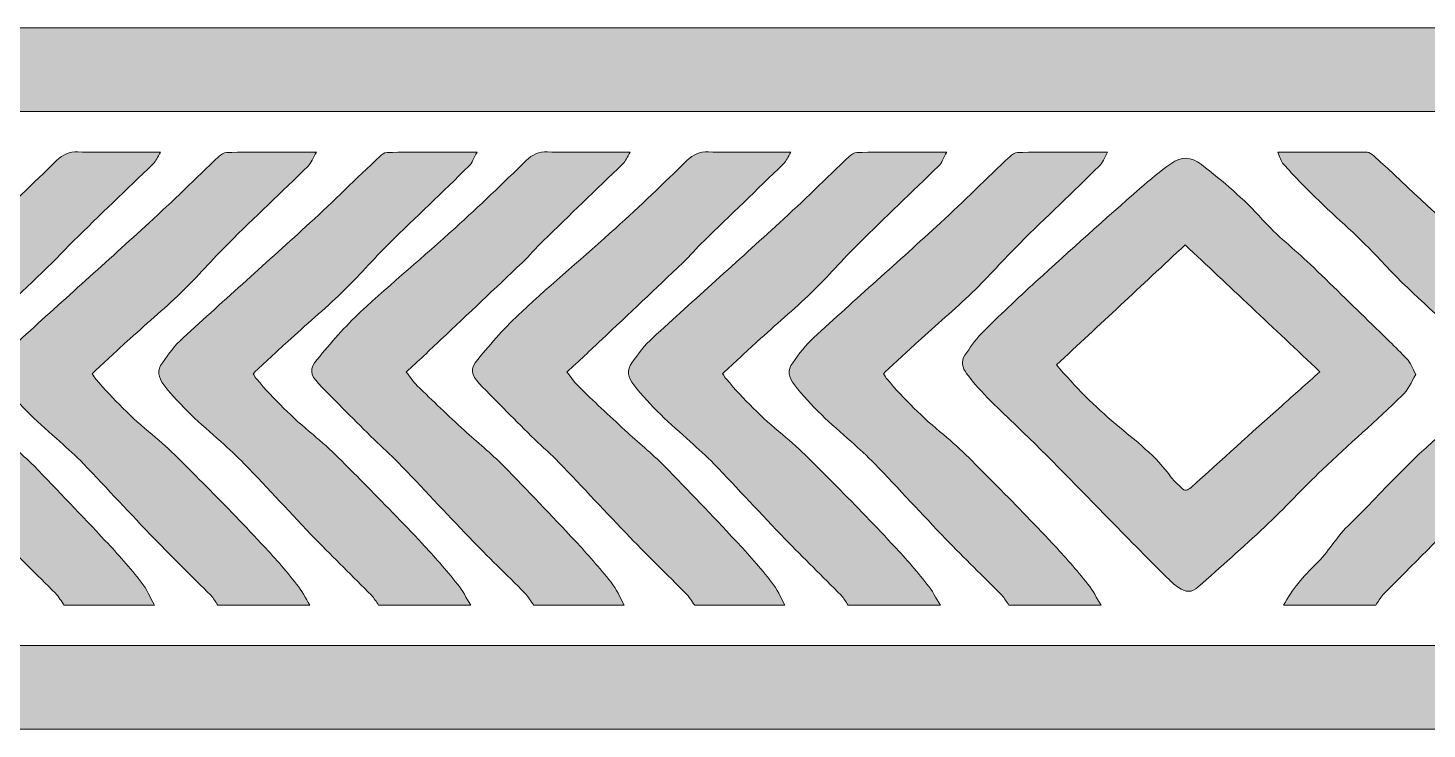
# Model space of a CAD drawing. Header units: millimetres. Extents: x 81 to 254, y 76 to 204.
# Drawn here: x 173.44 to 179.34, y 193.41 to 196.37 of the extents above; entities that cross this region are included whole.
import ezdxf

# ---------------------------------------------------------------- set-up
doc = ezdxf.new("R2010")
doc.units = ezdxf.units.MM
doc.header["$MEASUREMENT"] = 0
doc.layers.get('0').update_dxf_attribs({"lineweight": 0})

# ---------------------------------------------------------------- blocks, each defined once
blk = doc.blocks.new('Block_10')
at = {"true_color": 0xbbbdbf, "transparency": 33554687}
h = blk.add_hatch(color=9, dxfattribs=at)
h.dxf.hatch_style = 2
h.paths.add_polyline_path([(253.1243, 196.0185), (80.8699, 196.0185), (80.8699, 196.3713), (253.1243, 196.3713)])
h = blk.add_hatch(color=9, dxfattribs=at)
h.dxf.hatch_style = 2
h.paths.add_polyline_path([(253.1243, 193.4133), (80.8699, 193.4133), (80.8699, 193.7661), (253.1243, 193.7661)])
for points in [[(253.1243, 196.0185), (80.8699, 196.0185), (80.8699, 196.3713), (253.1243, 196.3713)], [(253.1243, 193.4133), (80.8699, 193.4133), (80.8699, 193.7661), (253.1243, 193.7661)]]:
    blk.add_lwpolyline(points, close=True)
blk = doc.blocks.new('Block_11')
at = {"true_color": 0xbbbdbf, "transparency": 33554687}
h = blk.add_hatch(color=9, dxfattribs=at)
edge = h.paths.add_edge_path()
edge.add_spline(control_points=[(173.5974, 193.9356), (173.5839, 193.9528), (173.5746, 193.9714), (173.5595, 193.9866), (173.4816, 194.0651), (173.4021, 194.1416), (173.3256, 194.2208), (173.225, 194.3255), (173.1258, 194.433), (173.0251, 194.5378), (172.9931, 194.5715), (172.9573, 194.6018), (172.9228, 194.6349), (172.844, 194.7128), (172.7657, 194.7913), (172.6886, 194.8713), (172.6538, 194.9078), (172.6496, 194.9347), (172.6823, 194.9725), (172.7409, 195.0428), (172.8009, 195.1117), (172.8674, 195.1737), (172.9969, 195.2943), (173.1337, 195.408), (173.2653, 195.5272), (173.3669, 195.6195), (173.4665, 195.716), (173.5643, 195.8118), (173.5919, 195.8379), (173.6181, 195.849), (173.6549, 195.8483), (173.7548, 195.8455), (173.8558, 195.8476), (173.9553, 195.8476), (173.9691, 195.8476), (173.9812, 195.8476), (174.0032, 195.8476), (173.9898, 195.8262), (173.9843, 195.809), (173.9722, 195.798), (173.8602, 195.6891), (173.7476, 195.5816), (173.6356, 195.4728), (173.605, 195.4431), (173.5777, 195.4101), (173.5464, 195.3805), (173.4334, 195.2723), (173.3197, 195.1641), (173.2053, 195.0566), (173.1578, 195.0111), (173.1096, 194.9663), (173.0593, 194.9195), (173.0758, 194.8981), (173.0882, 194.8775), (173.1054, 194.8616), (173.1702, 194.7982), (173.237, 194.7355), (173.3021, 194.6742), (173.3576, 194.6232), (173.4162, 194.577), (173.4696, 194.5233), (173.5705, 194.42), (173.6704, 194.3138), (173.7703, 194.2077), (173.8234, 194.1512), (173.8744, 194.0933), (173.9219, 194.0334), (173.9453, 194.0045), (173.9591, 193.9686), (173.977, 193.9356), (173.8513, 193.9356), (173.7235, 193.9356), (173.5974, 193.9356)], knot_values=[0, 0, 0, 0, 1, 1, 1, 2, 2, 2, 3, 3, 3, 4, 4, 4, 5, 5, 5, 6, 6, 6, 7, 7, 7, 8, 8, 8, 9, 9, 9, 10, 10, 10, 11, 11, 11, 12, 12, 12, 13, 13, 13, 14, 14, 14, 15, 15, 15, 16, 16, 16, 17, 17, 17, 18, 18, 18, 19, 19, 19, 20, 20, 20, 21, 21, 21, 22, 22, 22, 23, 23, 23, 24, 24, 24, 24], degree=3, periodic=0)
h = blk.add_hatch(color=9, dxfattribs=at)
edge = h.paths.add_edge_path()
edge.add_spline(control_points=[(174.2444, 193.9356), (174.2347, 193.9501), (174.2272, 193.9659), (174.2147, 193.9776), (174.1355, 194.0568), (174.0563, 194.1347), (173.9788, 194.2146), (173.8771, 194.32), (173.7789, 194.4268), (173.6783, 194.5323), (173.647, 194.5653), (173.6122, 194.5956), (173.5784, 194.626), (173.494, 194.7011), (173.4103, 194.7755), (173.3404, 194.8651), (173.3156, 194.8974), (173.31, 194.9271), (173.3328, 194.9587), (173.3593, 194.9953), (173.3865, 195.0332), (173.4196, 195.0635), (173.5974, 195.2261), (173.7765, 195.386), (173.9546, 195.5486), (174.0545, 195.6402), (174.1507, 195.736), (174.2489, 195.829), (174.2575, 195.8373), (174.2698, 195.8462), (174.2809, 195.8462), (174.4036, 195.8476), (174.5269, 195.8476), (174.6602, 195.8476), (174.6461, 195.8228), (174.6392, 195.8021), (174.6251, 195.7883), (174.5145, 195.6788), (174.4001, 195.572), (174.2895, 195.4624), (174.2216, 195.3949), (174.1589, 195.3212), (174.0897, 195.255), (174.0163, 195.1834), (173.9367, 195.1173), (173.8609, 195.0484), (173.812, 195.0043), (173.7648, 194.9587), (173.7152, 194.9126), (173.7214, 194.9029), (173.7255, 194.8954), (173.7307, 194.8892), (173.8034, 194.8044), (173.8819, 194.7266), (173.9681, 194.6556), (174.0428, 194.5936), (174.1107, 194.5226), (174.1796, 194.4537), (174.2637, 194.369), (174.3463, 194.2835), (174.4276, 194.1967), (174.48, 194.1416), (174.5296, 194.0844), (174.5765, 194.0252), (174.5992, 193.9983), (174.6144, 193.9659), (174.633, 193.9356), (174.5035, 193.9356), (174.3739, 193.9356), (174.2444, 193.9356)], knot_values=[0, 0, 0, 0, 1, 1, 1, 2, 2, 2, 3, 3, 3, 4, 4, 4, 5, 5, 5, 6, 6, 6, 7, 7, 7, 8, 8, 8, 9, 9, 9, 10, 10, 10, 11, 11, 11, 12, 12, 12, 13, 13, 13, 14, 14, 14, 15, 15, 15, 16, 16, 16, 17, 17, 17, 18, 18, 18, 19, 19, 19, 20, 20, 20, 21, 21, 21, 22, 22, 22, 23, 23, 23, 23], degree=3, periodic=0)
h = blk.add_hatch(color=9, dxfattribs=at)
edge = h.paths.add_edge_path()
edge.add_spline(control_points=[(174.9224, 193.9356), (174.9124, 193.9501), (174.9045, 193.9659), (174.8927, 193.9776), (174.8142, 194.0568), (174.7339, 194.1347), (174.6564, 194.2146), (174.5558, 194.32), (174.4573, 194.4268), (174.356, 194.5323), (174.325, 194.5653), (174.2902, 194.5956), (174.2568, 194.626), (174.172, 194.7011), (174.0873, 194.7755), (174.017, 194.8651), (173.9929, 194.8974), (173.9874, 194.9271), (174.0108, 194.9587), (174.0373, 194.9953), (174.0639, 195.0332), (174.0983, 195.0635), (174.2754, 195.2261), (174.4549, 195.386), (174.633, 195.5486), (174.7332, 195.6402), (174.8286, 195.736), (174.9279, 195.829), (174.9348, 195.8373), (174.9468, 195.8462), (174.9582, 195.8462), (175.0815, 195.8476), (175.2042, 195.8476), (175.3385, 195.8476), (175.3234, 195.8228), (175.3172, 195.8021), (175.3034, 195.7883), (175.1925, 195.6788), (175.0777, 195.572), (174.9679, 195.4624), (174.899, 195.3949), (174.8366, 195.3212), (174.768, 195.255), (174.6929, 195.1834), (174.6151, 195.1173), (174.5393, 195.0484), (174.49, 195.0043), (174.4425, 194.9587), (174.3932, 194.9126), (174.3994, 194.9029), (174.4036, 194.8954), (174.4091, 194.8892), (174.4814, 194.8044), (174.5596, 194.7266), (174.6461, 194.6556), (174.7212, 194.5936), (174.788, 194.5226), (174.8576, 194.4537), (174.941, 194.369), (175.0233, 194.2835), (175.1057, 194.1967), (175.1573, 194.1416), (175.2073, 194.0844), (175.2552, 194.0252), (175.2776, 193.9983), (175.2924, 193.9659), (175.311, 193.9356), (175.1814, 193.9356), (175.0519, 193.9356), (174.9224, 193.9356)], knot_values=[0, 0, 0, 0, 1, 1, 1, 2, 2, 2, 3, 3, 3, 4, 4, 4, 5, 5, 5, 6, 6, 6, 7, 7, 7, 8, 8, 8, 9, 9, 9, 10, 10, 10, 11, 11, 11, 12, 12, 12, 13, 13, 13, 14, 14, 14, 15, 15, 15, 16, 16, 16, 17, 17, 17, 18, 18, 18, 19, 19, 19, 20, 20, 20, 21, 21, 21, 22, 22, 22, 23, 23, 23, 23], degree=3, periodic=0)
h = blk.add_hatch(color=9, dxfattribs=at)
edge = h.paths.add_edge_path()
edge.add_spline(control_points=[(175.5773, 193.9356), (175.5645, 193.9528), (175.5539, 193.9714), (175.5397, 193.9866), (175.4626, 194.0651), (175.3819, 194.1416), (175.3055, 194.2208), (175.2056, 194.3255), (175.1057, 194.433), (175.005, 194.5378), (174.9734, 194.5715), (174.9372, 194.6018), (174.9038, 194.6349), (174.8249, 194.7128), (174.746, 194.7913), (174.6688, 194.8713), (174.6344, 194.9078), (174.6295, 194.9347), (174.6633, 194.9725), (174.7212, 195.0428), (174.7811, 195.1117), (174.8469, 195.1737), (174.9778, 195.2943), (175.1136, 195.408), (175.2455, 195.5272), (175.3468, 195.6195), (175.4467, 195.716), (175.5452, 195.8118), (175.5718, 195.8379), (175.5983, 195.849), (175.6348, 195.8483), (175.7361, 195.8455), (175.8364, 195.8476), (175.9363, 195.8476), (175.949, 195.8476), (175.9614, 195.8476), (175.9831, 195.8476), (175.9707, 195.8262), (175.9642, 195.809), (175.9525, 195.798), (175.8408, 195.6891), (175.7278, 195.5816), (175.6169, 195.4728), (175.5862, 195.4431), (175.5583, 195.4101), (175.5277, 195.3805), (175.4133, 195.2723), (175.2996, 195.1641), (175.1856, 195.0566), (175.138, 195.0111), (175.0895, 194.9663), (175.0395, 194.9195), (175.0571, 194.8981), (175.0691, 194.8775), (175.086, 194.8616), (175.1511, 194.7982), (175.2159, 194.7355), (175.2834, 194.6742), (175.3385, 194.6232), (175.3971, 194.577), (175.4495, 194.5233), (175.5515, 194.42), (175.6514, 194.3138), (175.7513, 194.2077), (175.8036, 194.1512), (175.8543, 194.0933), (175.9029, 194.0334), (175.9256, 194.0045), (175.94, 193.9686), (175.9583, 193.9356), (175.8319, 193.9356), (175.7044, 193.9356), (175.5773, 193.9356)], knot_values=[0, 0, 0, 0, 1, 1, 1, 2, 2, 2, 3, 3, 3, 4, 4, 4, 5, 5, 5, 6, 6, 6, 7, 7, 7, 8, 8, 8, 9, 9, 9, 10, 10, 10, 11, 11, 11, 12, 12, 12, 13, 13, 13, 14, 14, 14, 15, 15, 15, 16, 16, 16, 17, 17, 17, 18, 18, 18, 19, 19, 19, 20, 20, 20, 21, 21, 21, 22, 22, 22, 23, 23, 23, 24, 24, 24, 24], degree=3, periodic=0)
h = blk.add_hatch(color=9, dxfattribs=at)
edge = h.paths.add_edge_path()
edge.add_spline(control_points=[(176.2556, 193.9356), (176.2432, 193.9528), (176.2325, 193.9714), (176.217, 193.9866), (176.1399, 194.0651), (176.0606, 194.1416), (175.9838, 194.2208), (175.8832, 194.3255), (175.7843, 194.433), (175.6834, 194.5378), (175.6514, 194.5715), (175.6152, 194.6018), (175.5811, 194.6349), (175.5032, 194.7128), (175.4233, 194.7913), (175.3468, 194.8713), (175.3117, 194.9078), (175.3082, 194.9347), (175.3406, 194.9725), (175.3985, 195.0428), (175.4584, 195.1117), (175.526, 195.1737), (175.6555, 195.2943), (175.7923, 195.408), (175.9228, 195.5272), (176.0255, 195.6195), (176.1244, 195.716), (176.2225, 195.8118), (176.2508, 195.8379), (176.2756, 195.849), (176.3135, 195.8483), (176.4134, 195.8455), (176.5147, 195.8476), (176.6139, 195.8476), (176.627, 195.8476), (176.6394, 195.8476), (176.6614, 195.8476), (176.648, 195.8262), (176.6418, 195.809), (176.6301, 195.798), (176.5185, 195.6891), (176.4062, 195.5816), (176.2949, 195.4728), (176.2639, 195.4431), (176.236, 195.4101), (176.2053, 195.3805), (176.0916, 195.2723), (175.9776, 195.1641), (175.8636, 195.0566), (175.816, 195.0111), (175.7678, 194.9663), (175.7168, 194.9195), (175.734, 194.8981), (175.7464, 194.8775), (175.7637, 194.8616), (175.8278, 194.7982), (175.8949, 194.7355), (175.9614, 194.6742), (176.0159, 194.6232), (176.0744, 194.577), (176.1275, 194.5233), (176.2288, 194.42), (176.3297, 194.3138), (176.4286, 194.2077), (176.4816, 194.1512), (176.5326, 194.0933), (176.5802, 194.0334), (176.6036, 194.0045), (176.618, 193.9686), (176.6356, 193.9356), (176.5092, 193.9356), (176.3817, 193.9356), (176.2556, 193.9356)], knot_values=[0, 0, 0, 0, 1, 1, 1, 2, 2, 2, 3, 3, 3, 4, 4, 4, 5, 5, 5, 6, 6, 6, 7, 7, 7, 8, 8, 8, 9, 9, 9, 10, 10, 10, 11, 11, 11, 12, 12, 12, 13, 13, 13, 14, 14, 14, 15, 15, 15, 16, 16, 16, 17, 17, 17, 18, 18, 18, 19, 19, 19, 20, 20, 20, 21, 21, 21, 22, 22, 22, 23, 23, 23, 24, 24, 24, 24], degree=3, periodic=0)
h = blk.add_hatch(color=9, dxfattribs=at)
edge = h.paths.add_edge_path()
edge.add_spline(control_points=[(176.9026, 193.9356), (176.8923, 193.9501), (176.8854, 193.9659), (176.873, 193.9776), (176.7944, 194.0568), (176.7145, 194.1347), (176.6373, 194.2146), (176.5357, 194.32), (176.4375, 194.4268), (176.3366, 194.5323), (176.3052, 194.5653), (176.2701, 194.5956), (176.237, 194.626), (176.1523, 194.7011), (176.0682, 194.7755), (175.9986, 194.8651), (175.9738, 194.8974), (175.9687, 194.9271), (175.9911, 194.9587), (176.0172, 194.9953), (176.0448, 195.0332), (176.0785, 195.0635), (176.2556, 195.2261), (176.4344, 195.386), (176.6129, 195.5486), (176.7128, 195.6402), (176.8089, 195.736), (176.9074, 195.829), (176.9157, 195.8373), (176.9281, 195.8462), (176.9391, 195.8462), (177.0618, 195.8476), (177.1851, 195.8476), (177.3184, 195.8476), (177.3043, 195.8228), (177.2981, 195.8021), (177.2836, 195.7883), (177.1727, 195.6788), (177.0587, 195.572), (176.9478, 195.4624), (176.8799, 195.3949), (176.8168, 195.3212), (176.7479, 195.255), (176.6746, 195.1834), (176.595, 195.1173), (176.5195, 195.0484), (176.4699, 195.0043), (176.4241, 194.9587), (176.3734, 194.9126), (176.38, 194.9029), (176.3834, 194.8954), (176.39, 194.8892), (176.4616, 194.8044), (176.5395, 194.7266), (176.6263, 194.6556), (176.7011, 194.5936), (176.7689, 194.5226), (176.8378, 194.4537), (176.9219, 194.369), (177.0046, 194.2835), (177.0859, 194.1967), (177.1383, 194.1416), (177.1872, 194.0844), (177.2351, 194.0252), (177.2575, 193.9983), (177.2726, 193.9659), (177.2916, 193.9356), (177.1617, 193.9356), (177.0321, 193.9356), (176.9026, 193.9356)], knot_values=[0, 0, 0, 0, 1, 1, 1, 2, 2, 2, 3, 3, 3, 4, 4, 4, 5, 5, 5, 6, 6, 6, 7, 7, 7, 8, 8, 8, 9, 9, 9, 10, 10, 10, 11, 11, 11, 12, 12, 12, 13, 13, 13, 14, 14, 14, 15, 15, 15, 16, 16, 16, 17, 17, 17, 18, 18, 18, 19, 19, 19, 20, 20, 20, 21, 21, 21, 22, 22, 22, 23, 23, 23, 23], degree=3, periodic=0)
h = blk.add_hatch(color=9, dxfattribs=at)
edge = h.paths.add_edge_path()
edge.add_spline(control_points=[(177.5806, 193.9356), (177.5706, 193.9501), (177.562, 193.9659), (177.551, 193.9776), (177.4731, 194.0568), (177.3918, 194.1347), (177.3146, 194.2146), (177.2141, 194.32), (177.1155, 194.4268), (177.0149, 194.5323), (176.9829, 194.5653), (176.9488, 194.5956), (176.915, 194.626), (176.8299, 194.7011), (176.7455, 194.7755), (176.6763, 194.8651), (176.6518, 194.8974), (176.6456, 194.9271), (176.669, 194.9587), (176.6959, 194.9953), (176.7221, 195.0332), (176.7565, 195.0635), (176.9329, 195.2261), (177.1145, 195.386), (177.2916, 195.5486), (177.3911, 195.6402), (177.4869, 195.736), (177.5854, 195.829), (177.5927, 195.8373), (177.6061, 195.8462), (177.6164, 195.8462), (177.7398, 195.8476), (177.8617, 195.8476), (177.9971, 195.8476), (177.9827, 195.8228), (177.9751, 195.8021), (177.9616, 195.7883), (177.85, 195.6788), (177.737, 195.572), (177.6261, 195.4624), (177.5582, 195.3949), (177.4948, 195.3212), (177.4263, 195.255), (177.3519, 195.1834), (177.2733, 195.1173), (177.1975, 195.0484), (177.1486, 195.0043), (177.1007, 194.9587), (177.0514, 194.9126), (177.0576, 194.9029), (177.0625, 194.8954), (177.0673, 194.8892), (177.139, 194.8044), (177.2178, 194.7266), (177.3043, 194.6556), (177.3798, 194.5936), (177.4469, 194.5226), (177.5152, 194.4537), (177.6002, 194.369), (177.6826, 194.2835), (177.7642, 194.1967), (177.8163, 194.1416), (177.8659, 194.0844), (177.9134, 194.0252), (177.9351, 193.9983), (177.9506, 193.9659), (177.9692, 193.9356), (177.8397, 193.9356), (177.7101, 193.9356), (177.5806, 193.9356)], knot_values=[0, 0, 0, 0, 1, 1, 1, 2, 2, 2, 3, 3, 3, 4, 4, 4, 5, 5, 5, 6, 6, 6, 7, 7, 7, 8, 8, 8, 9, 9, 9, 10, 10, 10, 11, 11, 11, 12, 12, 12, 13, 13, 13, 14, 14, 14, 15, 15, 15, 16, 16, 16, 17, 17, 17, 18, 18, 18, 19, 19, 19, 20, 20, 20, 21, 21, 21, 22, 22, 22, 23, 23, 23, 23], degree=3, periodic=0)
h = blk.add_hatch(color=9, dxfattribs=at)
edge = h.paths.add_edge_path()
edge.add_spline(control_points=[(178.8918, 194.9209), (178.6968, 195.1055), (178.5066, 195.284), (178.3237, 195.4562), (178.1394, 195.284), (177.9616, 195.1173), (177.7811, 194.9498), (177.8604, 194.8568), (177.9423, 194.7748), (178.0312, 194.6997), (178.1142, 194.6301), (178.2024, 194.5647), (178.2655, 194.4744), (178.2768, 194.4578), (178.2934, 194.4455), (178.3082, 194.431), (178.322, 194.4158), (178.3337, 194.4192), (178.3499, 194.433), (178.476, 194.5481), (178.6031, 194.6625), (178.7306, 194.7762), (178.7829, 194.8237), (178.836, 194.8706), (178.8918, 194.9209)], knot_values=[0, 0, 0, 0, 1, 1, 1, 2, 2, 2, 3, 3, 3, 4, 4, 4, 5, 5, 5, 6, 6, 6, 7, 7, 7, 8, 8, 8, 8], degree=3, periodic=0)
edge = h.paths.add_edge_path()
edge.add_spline(control_points=[(179.2963, 194.9092), (179.2777, 194.8775), (179.2639, 194.843), (179.2391, 194.8203), (179.1292, 194.7142), (179.0138, 194.6136), (178.9021, 194.5074), (178.8202, 194.4296), (178.743, 194.3448), (178.6603, 194.267), (178.5687, 194.1802), (178.4729, 194.0975), (178.3792, 194.0127), (178.3523, 193.9872), (178.3247, 193.9907), (178.2965, 194.01), (178.2834, 194.0196), (178.2689, 194.0293), (178.2586, 194.041), (178.1739, 194.1251), (178.0905, 194.2098), (178.0071, 194.2952), (177.8776, 194.4268), (177.7501, 194.5612), (177.6164, 194.6887), (177.5417, 194.761), (177.4645, 194.8292), (177.4022, 194.9133), (177.3835, 194.9381), (177.378, 194.9643), (177.3949, 194.9905), (177.4163, 195.0215), (177.4373, 195.0539), (177.4635, 195.0807), (177.5386, 195.1558), (177.6164, 195.2295), (177.6947, 195.3012), (177.8397, 195.4335), (177.9864, 195.5644), (178.1332, 195.6946), (178.1759, 195.7319), (178.2186, 195.7663), (178.2638, 195.7987), (178.3103, 195.8318), (178.3471, 195.829), (178.3923, 195.7945), (178.4839, 195.7236), (178.5714, 195.6505), (178.6493, 195.5637), (178.7099, 195.4955), (178.7843, 195.4376), (178.8512, 195.3743), (178.9387, 195.2902), (179.0258, 195.2047), (179.1123, 195.12), (179.1619, 195.0724), (179.2112, 195.0249), (179.258, 194.9753), (179.2742, 194.9595), (179.2822, 194.9353), (179.2963, 194.9092)], knot_values=[0, 0, 0, 0, 1, 1, 1, 2, 2, 2, 3, 3, 3, 4, 4, 4, 5, 5, 5, 6, 6, 6, 7, 7, 7, 8, 8, 8, 9, 9, 9, 10, 10, 10, 11, 11, 11, 12, 12, 12, 13, 13, 13, 14, 14, 14, 15, 15, 15, 16, 16, 16, 17, 17, 17, 18, 18, 18, 19, 19, 19, 20, 20, 20, 20], degree=3, periodic=0)
h = blk.add_hatch(color=9, dxfattribs=at)
edge = h.paths.add_edge_path()
edge.add_spline(control_points=[(178.7388, 193.9356), (178.7747, 194.0017), (178.8215, 194.0575), (178.8763, 194.1106), (178.9263, 194.1581), (178.9607, 194.2215), (179.0096, 194.2697), (179.1588, 194.4144), (179.2921, 194.5743), (179.4602, 194.7004), (179.5343, 194.7562), (179.5911, 194.8347), (179.6608, 194.9071), (179.6115, 194.954), (179.5677, 194.9973), (179.5216, 195.0387), (179.3955, 195.1524), (179.2642, 195.2633), (179.1488, 195.3908), (179.0627, 195.4852), (178.9642, 195.5672), (178.8725, 195.6568), (178.8264, 195.7015), (178.7819, 195.7484), (178.7388, 195.7966), (178.7275, 195.8083), (178.7234, 195.8262), (178.714, 195.8476), (178.845, 195.8476), (178.9683, 195.8476), (179.0909, 195.8469), (179.1006, 195.8462), (179.1113, 195.8386), (179.1199, 195.8318), (179.2715, 195.6912), (179.421, 195.5499), (179.5739, 195.4101), (179.6615, 195.3288), (179.7552, 195.253), (179.8434, 195.1703), (179.9088, 195.1076), (179.9715, 195.0401), (180.0301, 194.9712), (180.0673, 194.9271), (180.0604, 194.905), (180.0259, 194.8595), (179.9501, 194.7583), (179.8496, 194.6825), (179.7603, 194.595), (179.68, 194.5164), (179.6053, 194.4337), (179.5281, 194.3538), (179.4055, 194.2291), (179.2822, 194.1051), (179.1588, 193.9804), (179.1464, 193.9673), (179.1378, 193.9507), (179.1275, 193.9356), (178.9979, 193.9356), (178.8677, 193.9356), (178.7388, 193.9356)], knot_values=[0, 0, 0, 0, 1, 1, 1, 2, 2, 2, 3, 3, 3, 4, 4, 4, 5, 5, 5, 6, 6, 6, 7, 7, 7, 8, 8, 8, 9, 9, 9, 10, 10, 10, 11, 11, 11, 12, 12, 12, 13, 13, 13, 14, 14, 14, 15, 15, 15, 16, 16, 16, 17, 17, 17, 18, 18, 18, 19, 19, 19, 20, 20, 20, 20], degree=3, periodic=0)
for points, knots in [([(173.5974, 193.9356), (173.5839, 193.9528), (173.5746, 193.9714), (173.5595, 193.9866), (173.4816, 194.0651), (173.4021, 194.1416), (173.3256, 194.2208), (173.225, 194.3255), (173.1258, 194.433), (173.0251, 194.5378), (172.9931, 194.5715), (172.9573, 194.6018), (172.9228, 194.6349), (172.844, 194.7128), (172.7657, 194.7913), (172.6886, 194.8713), (172.6538, 194.9078), (172.6496, 194.9347), (172.6823, 194.9725), (172.7409, 195.0428), (172.8009, 195.1117), (172.8674, 195.1737), (172.9969, 195.2943), (173.1337, 195.408), (173.2653, 195.5272), (173.3669, 195.6195), (173.4665, 195.716), (173.5643, 195.8118), (173.5919, 195.8379), (173.6181, 195.849), (173.6549, 195.8483), (173.7548, 195.8455), (173.8558, 195.8476), (173.9553, 195.8476), (173.9691, 195.8476), (173.9812, 195.8476), (174.0032, 195.8476), (173.9898, 195.8262), (173.9843, 195.809), (173.9722, 195.798), (173.8602, 195.6891), (173.7476, 195.5816), (173.6356, 195.4728), (173.605, 195.4431), (173.5777, 195.4101), (173.5464, 195.3805), (173.4334, 195.2723), (173.3197, 195.1641), (173.2053, 195.0566), (173.1578, 195.0111), (173.1096, 194.9663), (173.0593, 194.9195), (173.0758, 194.8981), (173.0882, 194.8775), (173.1054, 194.8616), (173.1702, 194.7982), (173.237, 194.7355), (173.3021, 194.6742), (173.3576, 194.6232), (173.4162, 194.577), (173.4696, 194.5233), (173.5705, 194.42), (173.6704, 194.3138), (173.7703, 194.2077), (173.8234, 194.1512), (173.8744, 194.0933), (173.9219, 194.0334), (173.9453, 194.0045), (173.9591, 193.9686), (173.977, 193.9356), (173.8513, 193.9356), (173.7235, 193.9356), (173.5974, 193.9356)], [0, 0, 0, 0, 1, 1, 1, 2, 2, 2, 3, 3, 3, 4, 4, 4, 5, 5, 5, 6, 6, 6, 7, 7, 7, 8, 8, 8, 9, 9, 9, 10, 10, 10, 11, 11, 11, 12, 12, 12, 13, 13, 13, 14, 14, 14, 15, 15, 15, 16, 16, 16, 17, 17, 17, 18, 18, 18, 19, 19, 19, 20, 20, 20, 21, 21, 21, 22, 22, 22, 23, 23, 23, 24, 24, 24, 24]), ([(174.2444, 193.9356), (174.2347, 193.9501), (174.2272, 193.9659), (174.2147, 193.9776), (174.1355, 194.0568), (174.0563, 194.1347), (173.9788, 194.2146), (173.8771, 194.32), (173.7789, 194.4268), (173.6783, 194.5323), (173.647, 194.5653), (173.6122, 194.5956), (173.5784, 194.626), (173.494, 194.7011), (173.4103, 194.7755), (173.3404, 194.8651), (173.3156, 194.8974), (173.31, 194.9271), (173.3328, 194.9587), (173.3593, 194.9953), (173.3865, 195.0332), (173.4196, 195.0635), (173.5974, 195.2261), (173.7765, 195.386), (173.9546, 195.5486), (174.0545, 195.6402), (174.1507, 195.736), (174.2489, 195.829), (174.2575, 195.8373), (174.2698, 195.8462), (174.2809, 195.8462), (174.4036, 195.8476), (174.5269, 195.8476), (174.6602, 195.8476), (174.6461, 195.8228), (174.6392, 195.8021), (174.6251, 195.7883), (174.5145, 195.6788), (174.4001, 195.572), (174.2895, 195.4624), (174.2216, 195.3949), (174.1589, 195.3212), (174.0897, 195.255), (174.0163, 195.1834), (173.9367, 195.1173), (173.8609, 195.0484), (173.812, 195.0043), (173.7648, 194.9587), (173.7152, 194.9126), (173.7214, 194.9029), (173.7255, 194.8954), (173.7307, 194.8892), (173.8034, 194.8044), (173.8819, 194.7266), (173.9681, 194.6556), (174.0428, 194.5936), (174.1107, 194.5226), (174.1796, 194.4537), (174.2637, 194.369), (174.3463, 194.2835), (174.4276, 194.1967), (174.48, 194.1416), (174.5296, 194.0844), (174.5765, 194.0252), (174.5992, 193.9983), (174.6144, 193.9659), (174.633, 193.9356), (174.5035, 193.9356), (174.3739, 193.9356), (174.2444, 193.9356)], [0, 0, 0, 0, 1, 1, 1, 2, 2, 2, 3, 3, 3, 4, 4, 4, 5, 5, 5, 6, 6, 6, 7, 7, 7, 8, 8, 8, 9, 9, 9, 10, 10, 10, 11, 11, 11, 12, 12, 12, 13, 13, 13, 14, 14, 14, 15, 15, 15, 16, 16, 16, 17, 17, 17, 18, 18, 18, 19, 19, 19, 20, 20, 20, 21, 21, 21, 22, 22, 22, 23, 23, 23, 23]), ([(174.9224, 193.9356), (174.9124, 193.9501), (174.9045, 193.9659), (174.8927, 193.9776), (174.8142, 194.0568), (174.7339, 194.1347), (174.6564, 194.2146), (174.5558, 194.32), (174.4573, 194.4268), (174.356, 194.5323), (174.325, 194.5653), (174.2902, 194.5956), (174.2568, 194.626), (174.172, 194.7011), (174.0873, 194.7755), (174.017, 194.8651), (173.9929, 194.8974), (173.9874, 194.9271), (174.0108, 194.9587), (174.0373, 194.9953), (174.0639, 195.0332), (174.0983, 195.0635), (174.2754, 195.2261), (174.4549, 195.386), (174.633, 195.5486), (174.7332, 195.6402), (174.8286, 195.736), (174.9279, 195.829), (174.9348, 195.8373), (174.9468, 195.8462), (174.9582, 195.8462), (175.0815, 195.8476), (175.2042, 195.8476), (175.3385, 195.8476), (175.3234, 195.8228), (175.3172, 195.8021), (175.3034, 195.7883), (175.1925, 195.6788), (175.0777, 195.572), (174.9679, 195.4624), (174.899, 195.3949), (174.8366, 195.3212), (174.768, 195.255), (174.6929, 195.1834), (174.6151, 195.1173), (174.5393, 195.0484), (174.49, 195.0043), (174.4425, 194.9587), (174.3932, 194.9126), (174.3994, 194.9029), (174.4036, 194.8954), (174.4091, 194.8892), (174.4814, 194.8044), (174.5596, 194.7266), (174.6461, 194.6556), (174.7212, 194.5936), (174.788, 194.5226), (174.8576, 194.4537), (174.941, 194.369), (175.0233, 194.2835), (175.1057, 194.1967), (175.1573, 194.1416), (175.2073, 194.0844), (175.2552, 194.0252), (175.2776, 193.9983), (175.2924, 193.9659), (175.311, 193.9356), (175.1814, 193.9356), (175.0519, 193.9356), (174.9224, 193.9356)], [0, 0, 0, 0, 1, 1, 1, 2, 2, 2, 3, 3, 3, 4, 4, 4, 5, 5, 5, 6, 6, 6, 7, 7, 7, 8, 8, 8, 9, 9, 9, 10, 10, 10, 11, 11, 11, 12, 12, 12, 13, 13, 13, 14, 14, 14, 15, 15, 15, 16, 16, 16, 17, 17, 17, 18, 18, 18, 19, 19, 19, 20, 20, 20, 21, 21, 21, 22, 22, 22, 23, 23, 23, 23]), ([(175.5773, 193.9356), (175.5645, 193.9528), (175.5539, 193.9714), (175.5397, 193.9866), (175.4626, 194.0651), (175.3819, 194.1416), (175.3055, 194.2208), (175.2056, 194.3255), (175.1057, 194.433), (175.005, 194.5378), (174.9734, 194.5715), (174.9372, 194.6018), (174.9038, 194.6349), (174.8249, 194.7128), (174.746, 194.7913), (174.6688, 194.8713), (174.6344, 194.9078), (174.6295, 194.9347), (174.6633, 194.9725), (174.7212, 195.0428), (174.7811, 195.1117), (174.8469, 195.1737), (174.9778, 195.2943), (175.1136, 195.408), (175.2455, 195.5272), (175.3468, 195.6195), (175.4467, 195.716), (175.5452, 195.8118), (175.5718, 195.8379), (175.5983, 195.849), (175.6348, 195.8483), (175.7361, 195.8455), (175.8364, 195.8476), (175.9363, 195.8476), (175.949, 195.8476), (175.9614, 195.8476), (175.9831, 195.8476), (175.9707, 195.8262), (175.9642, 195.809), (175.9525, 195.798), (175.8408, 195.6891), (175.7278, 195.5816), (175.6169, 195.4728), (175.5862, 195.4431), (175.5583, 195.4101), (175.5277, 195.3805), (175.4133, 195.2723), (175.2996, 195.1641), (175.1856, 195.0566), (175.138, 195.0111), (175.0895, 194.9663), (175.0395, 194.9195), (175.0571, 194.8981), (175.0691, 194.8775), (175.086, 194.8616), (175.1511, 194.7982), (175.2159, 194.7355), (175.2834, 194.6742), (175.3385, 194.6232), (175.3971, 194.577), (175.4495, 194.5233), (175.5515, 194.42), (175.6514, 194.3138), (175.7513, 194.2077), (175.8036, 194.1512), (175.8543, 194.0933), (175.9029, 194.0334), (175.9256, 194.0045), (175.94, 193.9686), (175.9583, 193.9356), (175.8319, 193.9356), (175.7044, 193.9356), (175.5773, 193.9356)], [0, 0, 0, 0, 1, 1, 1, 2, 2, 2, 3, 3, 3, 4, 4, 4, 5, 5, 5, 6, 6, 6, 7, 7, 7, 8, 8, 8, 9, 9, 9, 10, 10, 10, 11, 11, 11, 12, 12, 12, 13, 13, 13, 14, 14, 14, 15, 15, 15, 16, 16, 16, 17, 17, 17, 18, 18, 18, 19, 19, 19, 20, 20, 20, 21, 21, 21, 22, 22, 22, 23, 23, 23, 24, 24, 24, 24]), ([(176.2556, 193.9356), (176.2432, 193.9528), (176.2325, 193.9714), (176.217, 193.9866), (176.1399, 194.0651), (176.0606, 194.1416), (175.9838, 194.2208), (175.8832, 194.3255), (175.7843, 194.433), (175.6834, 194.5378), (175.6514, 194.5715), (175.6152, 194.6018), (175.5811, 194.6349), (175.5032, 194.7128), (175.4233, 194.7913), (175.3468, 194.8713), (175.3117, 194.9078), (175.3082, 194.9347), (175.3406, 194.9725), (175.3985, 195.0428), (175.4584, 195.1117), (175.526, 195.1737), (175.6555, 195.2943), (175.7923, 195.408), (175.9228, 195.5272), (176.0255, 195.6195), (176.1244, 195.716), (176.2225, 195.8118), (176.2508, 195.8379), (176.2756, 195.849), (176.3135, 195.8483), (176.4134, 195.8455), (176.5147, 195.8476), (176.6139, 195.8476), (176.627, 195.8476), (176.6394, 195.8476), (176.6614, 195.8476), (176.648, 195.8262), (176.6418, 195.809), (176.6301, 195.798), (176.5185, 195.6891), (176.4062, 195.5816), (176.2949, 195.4728), (176.2639, 195.4431), (176.236, 195.4101), (176.2053, 195.3805), (176.0916, 195.2723), (175.9776, 195.1641), (175.8636, 195.0566), (175.816, 195.0111), (175.7678, 194.9663), (175.7168, 194.9195), (175.734, 194.8981), (175.7464, 194.8775), (175.7637, 194.8616), (175.8278, 194.7982), (175.8949, 194.7355), (175.9614, 194.6742), (176.0159, 194.6232), (176.0744, 194.577), (176.1275, 194.5233), (176.2288, 194.42), (176.3297, 194.3138), (176.4286, 194.2077), (176.4816, 194.1512), (176.5326, 194.0933), (176.5802, 194.0334), (176.6036, 194.0045), (176.618, 193.9686), (176.6356, 193.9356), (176.5092, 193.9356), (176.3817, 193.9356), (176.2556, 193.9356)], [0, 0, 0, 0, 1, 1, 1, 2, 2, 2, 3, 3, 3, 4, 4, 4, 5, 5, 5, 6, 6, 6, 7, 7, 7, 8, 8, 8, 9, 9, 9, 10, 10, 10, 11, 11, 11, 12, 12, 12, 13, 13, 13, 14, 14, 14, 15, 15, 15, 16, 16, 16, 17, 17, 17, 18, 18, 18, 19, 19, 19, 20, 20, 20, 21, 21, 21, 22, 22, 22, 23, 23, 23, 24, 24, 24, 24]), ([(176.9026, 193.9356), (176.8923, 193.9501), (176.8854, 193.9659), (176.873, 193.9776), (176.7944, 194.0568), (176.7145, 194.1347), (176.6373, 194.2146), (176.5357, 194.32), (176.4375, 194.4268), (176.3366, 194.5323), (176.3052, 194.5653), (176.2701, 194.5956), (176.237, 194.626), (176.1523, 194.7011), (176.0682, 194.7755), (175.9986, 194.8651), (175.9738, 194.8974), (175.9687, 194.9271), (175.9911, 194.9587), (176.0172, 194.9953), (176.0448, 195.0332), (176.0785, 195.0635), (176.2556, 195.2261), (176.4344, 195.386), (176.6129, 195.5486), (176.7128, 195.6402), (176.8089, 195.736), (176.9074, 195.829), (176.9157, 195.8373), (176.9281, 195.8462), (176.9391, 195.8462), (177.0618, 195.8476), (177.1851, 195.8476), (177.3184, 195.8476), (177.3043, 195.8228), (177.2981, 195.8021), (177.2836, 195.7883), (177.1727, 195.6788), (177.0587, 195.572), (176.9478, 195.4624), (176.8799, 195.3949), (176.8168, 195.3212), (176.7479, 195.255), (176.6746, 195.1834), (176.595, 195.1173), (176.5195, 195.0484), (176.4699, 195.0043), (176.4241, 194.9587), (176.3734, 194.9126), (176.38, 194.9029), (176.3834, 194.8954), (176.39, 194.8892), (176.4616, 194.8044), (176.5395, 194.7266), (176.6263, 194.6556), (176.7011, 194.5936), (176.7689, 194.5226), (176.8378, 194.4537), (176.9219, 194.369), (177.0046, 194.2835), (177.0859, 194.1967), (177.1383, 194.1416), (177.1872, 194.0844), (177.2351, 194.0252), (177.2575, 193.9983), (177.2726, 193.9659), (177.2916, 193.9356), (177.1617, 193.9356), (177.0321, 193.9356), (176.9026, 193.9356)], [0, 0, 0, 0, 1, 1, 1, 2, 2, 2, 3, 3, 3, 4, 4, 4, 5, 5, 5, 6, 6, 6, 7, 7, 7, 8, 8, 8, 9, 9, 9, 10, 10, 10, 11, 11, 11, 12, 12, 12, 13, 13, 13, 14, 14, 14, 15, 15, 15, 16, 16, 16, 17, 17, 17, 18, 18, 18, 19, 19, 19, 20, 20, 20, 21, 21, 21, 22, 22, 22, 23, 23, 23, 23]), ([(177.5806, 193.9356), (177.5706, 193.9501), (177.562, 193.9659), (177.551, 193.9776), (177.4731, 194.0568), (177.3918, 194.1347), (177.3146, 194.2146), (177.2141, 194.32), (177.1155, 194.4268), (177.0149, 194.5323), (176.9829, 194.5653), (176.9488, 194.5956), (176.915, 194.626), (176.8299, 194.7011), (176.7455, 194.7755), (176.6763, 194.8651), (176.6518, 194.8974), (176.6456, 194.9271), (176.669, 194.9587), (176.6959, 194.9953), (176.7221, 195.0332), (176.7565, 195.0635), (176.9329, 195.2261), (177.1145, 195.386), (177.2916, 195.5486), (177.3911, 195.6402), (177.4869, 195.736), (177.5854, 195.829), (177.5927, 195.8373), (177.6061, 195.8462), (177.6164, 195.8462), (177.7398, 195.8476), (177.8617, 195.8476), (177.9971, 195.8476), (177.9827, 195.8228), (177.9751, 195.8021), (177.9616, 195.7883), (177.85, 195.6788), (177.737, 195.572), (177.6261, 195.4624), (177.5582, 195.3949), (177.4948, 195.3212), (177.4263, 195.255), (177.3519, 195.1834), (177.2733, 195.1173), (177.1975, 195.0484), (177.1486, 195.0043), (177.1007, 194.9587), (177.0514, 194.9126), (177.0576, 194.9029), (177.0625, 194.8954), (177.0673, 194.8892), (177.139, 194.8044), (177.2178, 194.7266), (177.3043, 194.6556), (177.3798, 194.5936), (177.4469, 194.5226), (177.5152, 194.4537), (177.6002, 194.369), (177.6826, 194.2835), (177.7642, 194.1967), (177.8163, 194.1416), (177.8659, 194.0844), (177.9134, 194.0252), (177.9351, 193.9983), (177.9506, 193.9659), (177.9692, 193.9356), (177.8397, 193.9356), (177.7101, 193.9356), (177.5806, 193.9356)], [0, 0, 0, 0, 1, 1, 1, 2, 2, 2, 3, 3, 3, 4, 4, 4, 5, 5, 5, 6, 6, 6, 7, 7, 7, 8, 8, 8, 9, 9, 9, 10, 10, 10, 11, 11, 11, 12, 12, 12, 13, 13, 13, 14, 14, 14, 15, 15, 15, 16, 16, 16, 17, 17, 17, 18, 18, 18, 19, 19, 19, 20, 20, 20, 21, 21, 21, 22, 22, 22, 23, 23, 23, 23]), ([(179.2963, 194.9092), (179.2777, 194.8775), (179.2639, 194.843), (179.2391, 194.8203), (179.1292, 194.7142), (179.0138, 194.6136), (178.9021, 194.5074), (178.8202, 194.4296), (178.743, 194.3448), (178.6603, 194.267), (178.5687, 194.1802), (178.4729, 194.0975), (178.3792, 194.0127), (178.3523, 193.9872), (178.3247, 193.9907), (178.2965, 194.01), (178.2834, 194.0196), (178.2689, 194.0293), (178.2586, 194.041), (178.1739, 194.1251), (178.0905, 194.2098), (178.0071, 194.2952), (177.8776, 194.4268), (177.7501, 194.5612), (177.6164, 194.6887), (177.5417, 194.761), (177.4645, 194.8292), (177.4022, 194.9133), (177.3835, 194.9381), (177.378, 194.9643), (177.3949, 194.9905), (177.4163, 195.0215), (177.4373, 195.0539), (177.4635, 195.0807), (177.5386, 195.1558), (177.6164, 195.2295), (177.6947, 195.3012), (177.8397, 195.4335), (177.9864, 195.5644), (178.1332, 195.6946), (178.1759, 195.7319), (178.2186, 195.7663), (178.2638, 195.7987), (178.3103, 195.8318), (178.3471, 195.829), (178.3923, 195.7945), (178.4839, 195.7236), (178.5714, 195.6505), (178.6493, 195.5637), (178.7099, 195.4955), (178.7843, 195.4376), (178.8512, 195.3743), (178.9387, 195.2902), (179.0258, 195.2047), (179.1123, 195.12), (179.1619, 195.0724), (179.2112, 195.0249), (179.258, 194.9753), (179.2742, 194.9595), (179.2822, 194.9353), (179.2963, 194.9092)], [0, 0, 0, 0, 1, 1, 1, 2, 2, 2, 3, 3, 3, 4, 4, 4, 5, 5, 5, 6, 6, 6, 7, 7, 7, 8, 8, 8, 9, 9, 9, 10, 10, 10, 11, 11, 11, 12, 12, 12, 13, 13, 13, 14, 14, 14, 15, 15, 15, 16, 16, 16, 17, 17, 17, 18, 18, 18, 19, 19, 19, 20, 20, 20, 20]), ([(178.7388, 193.9356), (178.7747, 194.0017), (178.8215, 194.0575), (178.8763, 194.1106), (178.9263, 194.1581), (178.9607, 194.2215), (179.0096, 194.2697), (179.1588, 194.4144), (179.2921, 194.5743), (179.4602, 194.7004), (179.5343, 194.7562), (179.5911, 194.8347), (179.6608, 194.9071), (179.6115, 194.954), (179.5677, 194.9973), (179.5216, 195.0387), (179.3955, 195.1524), (179.2642, 195.2633), (179.1488, 195.3908), (179.0627, 195.4852), (178.9642, 195.5672), (178.8725, 195.6568), (178.8264, 195.7015), (178.7819, 195.7484), (178.7388, 195.7966), (178.7275, 195.8083), (178.7234, 195.8262), (178.714, 195.8476), (178.845, 195.8476), (178.9683, 195.8476), (179.0909, 195.8469), (179.1006, 195.8462), (179.1113, 195.8386), (179.1199, 195.8318), (179.2715, 195.6912), (179.421, 195.5499), (179.5739, 195.4101), (179.6615, 195.3288), (179.7552, 195.253), (179.8434, 195.1703), (179.9088, 195.1076), (179.9715, 195.0401), (180.0301, 194.9712), (180.0673, 194.9271), (180.0604, 194.905), (180.0259, 194.8595), (179.9501, 194.7583), (179.8496, 194.6825), (179.7603, 194.595), (179.68, 194.5164), (179.6053, 194.4337), (179.5281, 194.3538), (179.4055, 194.2291), (179.2822, 194.1051), (179.1588, 193.9804), (179.1464, 193.9673), (179.1378, 193.9507), (179.1275, 193.9356), (178.9979, 193.9356), (178.8677, 193.9356), (178.7388, 193.9356)], [0, 0, 0, 0, 1, 1, 1, 2, 2, 2, 3, 3, 3, 4, 4, 4, 5, 5, 5, 6, 6, 6, 7, 7, 7, 8, 8, 8, 9, 9, 9, 10, 10, 10, 11, 11, 11, 12, 12, 12, 13, 13, 13, 14, 14, 14, 15, 15, 15, 16, 16, 16, 17, 17, 17, 18, 18, 18, 19, 19, 19, 20, 20, 20, 20]), ([(178.8918, 194.9209), (178.6968, 195.1055), (178.5066, 195.284), (178.3237, 195.4562), (178.1394, 195.284), (177.9616, 195.1173), (177.7811, 194.9498), (177.8604, 194.8568), (177.9423, 194.7748), (178.0312, 194.6997), (178.1142, 194.6301), (178.2024, 194.5647), (178.2655, 194.4744), (178.2768, 194.4578), (178.2934, 194.4455), (178.3082, 194.431), (178.322, 194.4158), (178.3337, 194.4192), (178.3499, 194.433), (178.476, 194.5481), (178.6031, 194.6625), (178.7306, 194.7762), (178.7829, 194.8237), (178.836, 194.8706), (178.8918, 194.9209)], [0, 0, 0, 0, 1, 1, 1, 2, 2, 2, 3, 3, 3, 4, 4, 4, 5, 5, 5, 6, 6, 6, 7, 7, 7, 8, 8, 8, 8])]:
    blk.add_open_spline(points, degree=3, knots=knots)
blk = doc.blocks.new('Block_5')
for name in ['Block_10', 'Block_11']:
    blk.add_blockref(name, (0, 0))
blk = doc.blocks.new('Block_4')
blk.add_blockref('Block_5', (0, 0))

msp = doc.modelspace()

# ---------------------------------------------------------------- block references
msp.add_blockref('Block_4', (0, 0))

doc.saveas('drawing.dxf')
